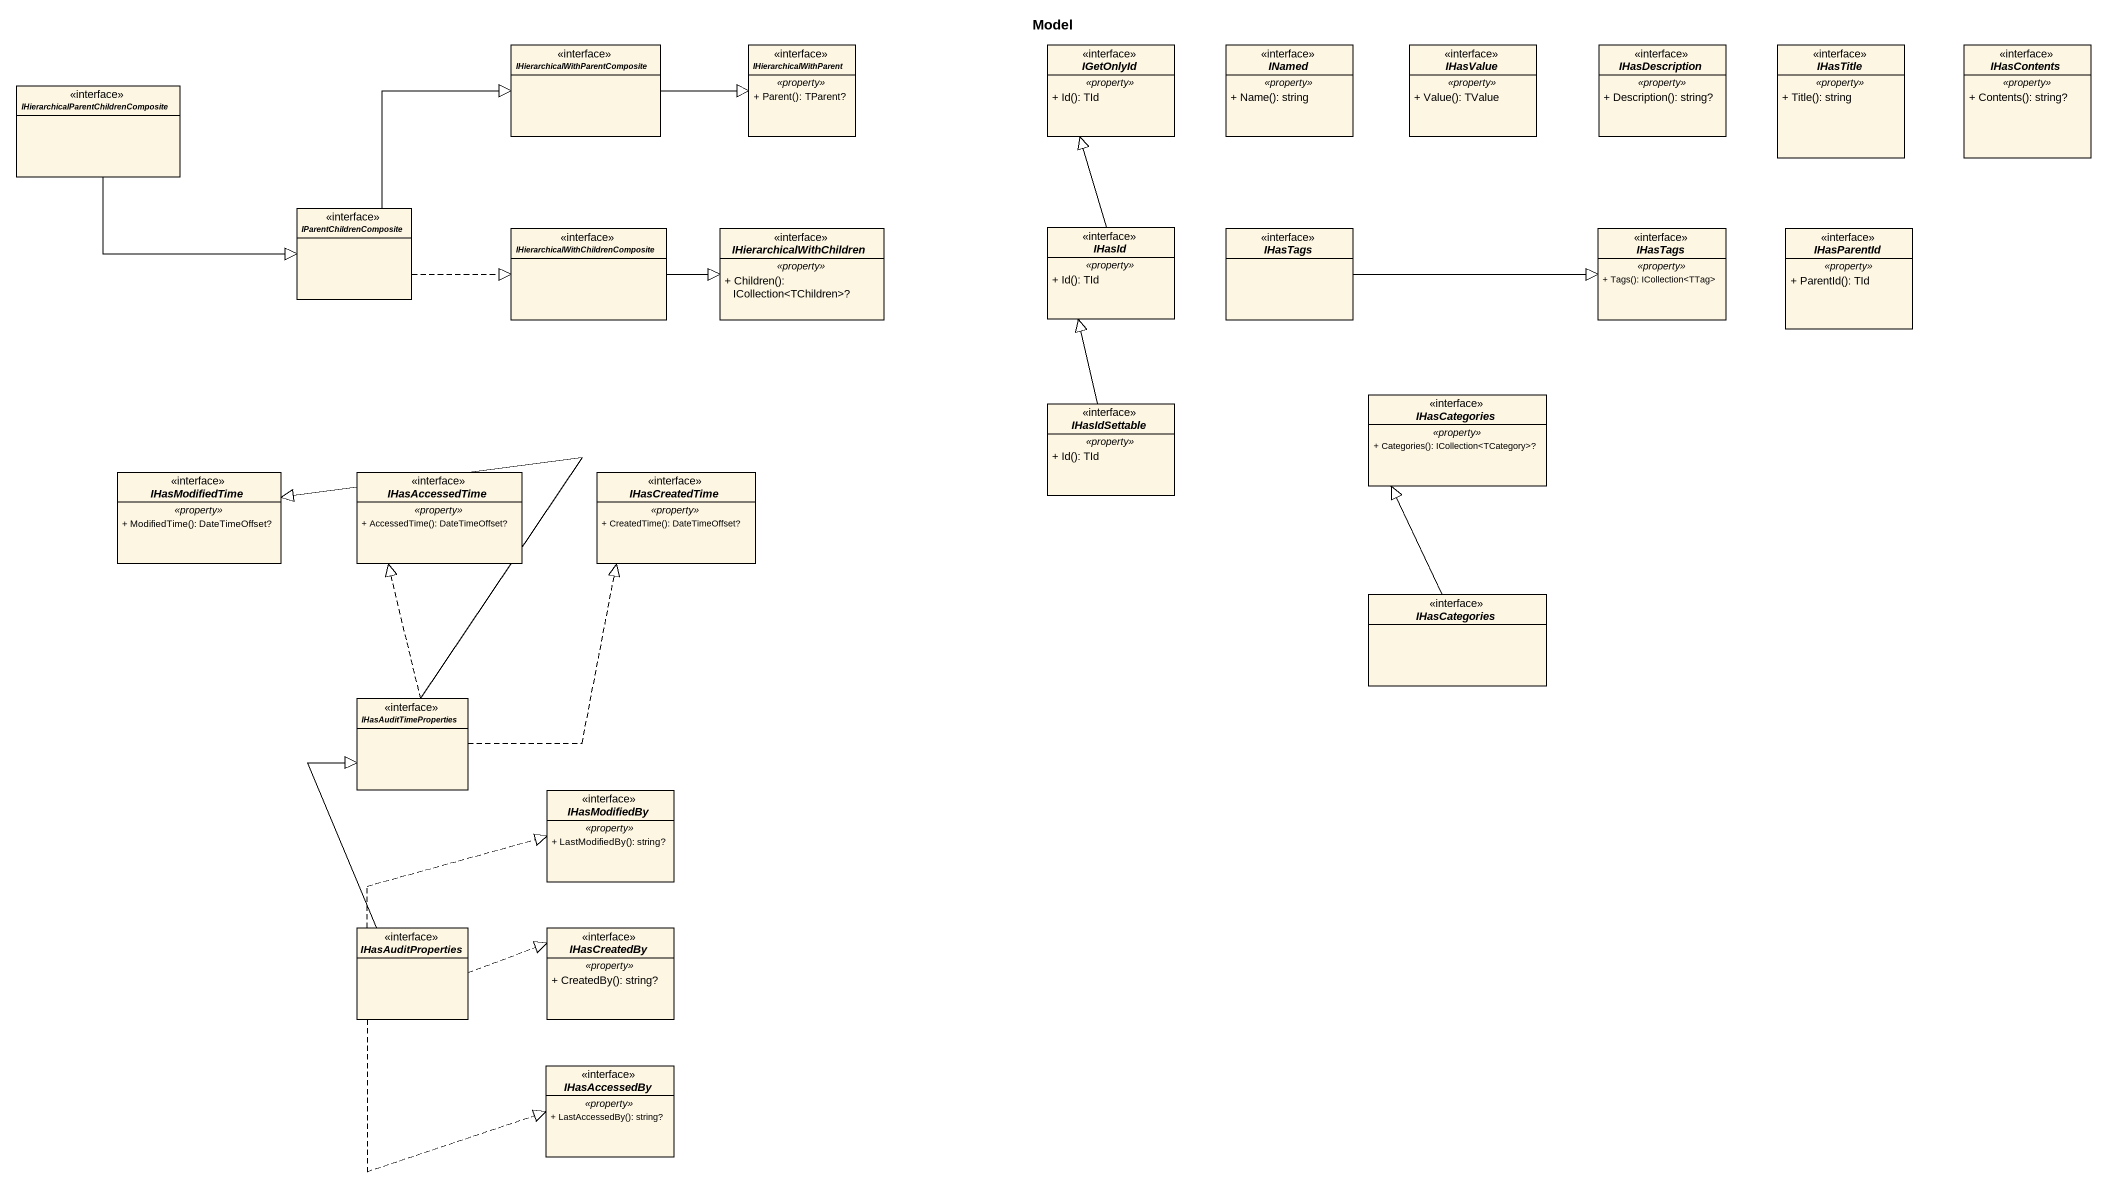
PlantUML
@startuml
title Model
hide circle
hide empty members
skinparam classAttributeIconSize 0
interface "IHierarchicalWithParentComposite" as IHierarchicalWithParentCompo
interface IHierarchicalWithParent {
  .. <<property>> ..
  + Parent(): TParent?
}
interface IGetOnlyId {
  .. <<property>> ..
  + Id(): TId
}
interface INamed {
  .. <<property>> ..
  + Name(): string
}
interface IHasValue {
  .. <<property>> ..
  + Value(): TValue
}
interface IHasDescription {
  .. <<property>> ..
  + Description(): string?
}
interface IHasTitle {
  .. <<property>> ..
  + Title(): string
}
interface IHasContents {
  .. <<property>> ..
  + Contents(): string?
}
interface "IHierarchicalParentChildrenComposite" as IHierarchicalParentChildrenC
interface IParentChildrenComposite
interface "IHierarchicalWithChildrenComposite" as IHierarchicalWithChildrenCom
interface IHierarchicalWithChildren {
  .. <<property>> ..
  + Children(): ICollection<TChildren>?
}
interface IHasId {
  .. <<property>> ..
  + Id(): TId
}
interface IHasTags
interface "IHasTags" as IHasTags_2 {
  .. <<property>> ..
  + Tags(): ICollection<TTag>
}
interface IHasParentId {
  .. <<property>> ..
  + ParentId(): TId
}
interface IHasCategories {
  .. <<property>> ..
  + Categories(): ICollection<TCategory>?
}
interface IHasIdSettable {
  .. <<property>> ..
  + Id(): TId
}
interface IHasModifiedTime {
  .. <<property>> ..
  + ModifiedTime(): DateTimeOffset?
}
interface IHasAccessedTime {
  .. <<property>> ..
  + AccessedTime(): DateTimeOffset?
}
interface IHasCreatedTime {
  .. <<property>> ..
  + CreatedTime(): DateTimeOffset?
}
interface "IHasCategories" as IHasCategories_2
interface IHasAuditTimeProperties
interface IHasModifiedBy {
  .. <<property>> ..
  + LastModifiedBy(): string?
}
interface IHasAuditProperties
interface IHasCreatedBy {
  .. <<property>> ..
  + CreatedBy(): string?
}
interface IHasAccessedBy {
  .. <<property>> ..
  + LastAccessedBy(): string?
}
IHierarchicalWithParentCompo -right-|> IHierarchicalWithParent
IHierarchicalParentChildrenC -right-|> IParentChildrenComposite
IParentChildrenComposite -up-|> IHierarchicalWithParentCompo
IParentChildrenComposite .right.|> IHierarchicalWithChildrenCom
IHierarchicalWithChildrenCom -right-|> IHierarchicalWithChildren
IHasId -up-|> IGetOnlyId
IHasTags -right-|> IHasTags_2
IHasIdSettable -up-|> IHasId
IHasCategories_2 -up-|> IHasCategories
IHasAuditTimeProperties -up-|> IHasModifiedTime
IHasAuditTimeProperties .up.|> IHasAccessedTime
IHasAuditTimeProperties .up.|> IHasCreatedTime
IHasAuditProperties -up-|> IHasAuditTimeProperties
IHasAuditProperties .up.|> IHasModifiedBy
IHasAuditProperties .right.|> IHasCreatedBy
IHasAuditProperties ..|> IHasAccessedBy
@enduml
